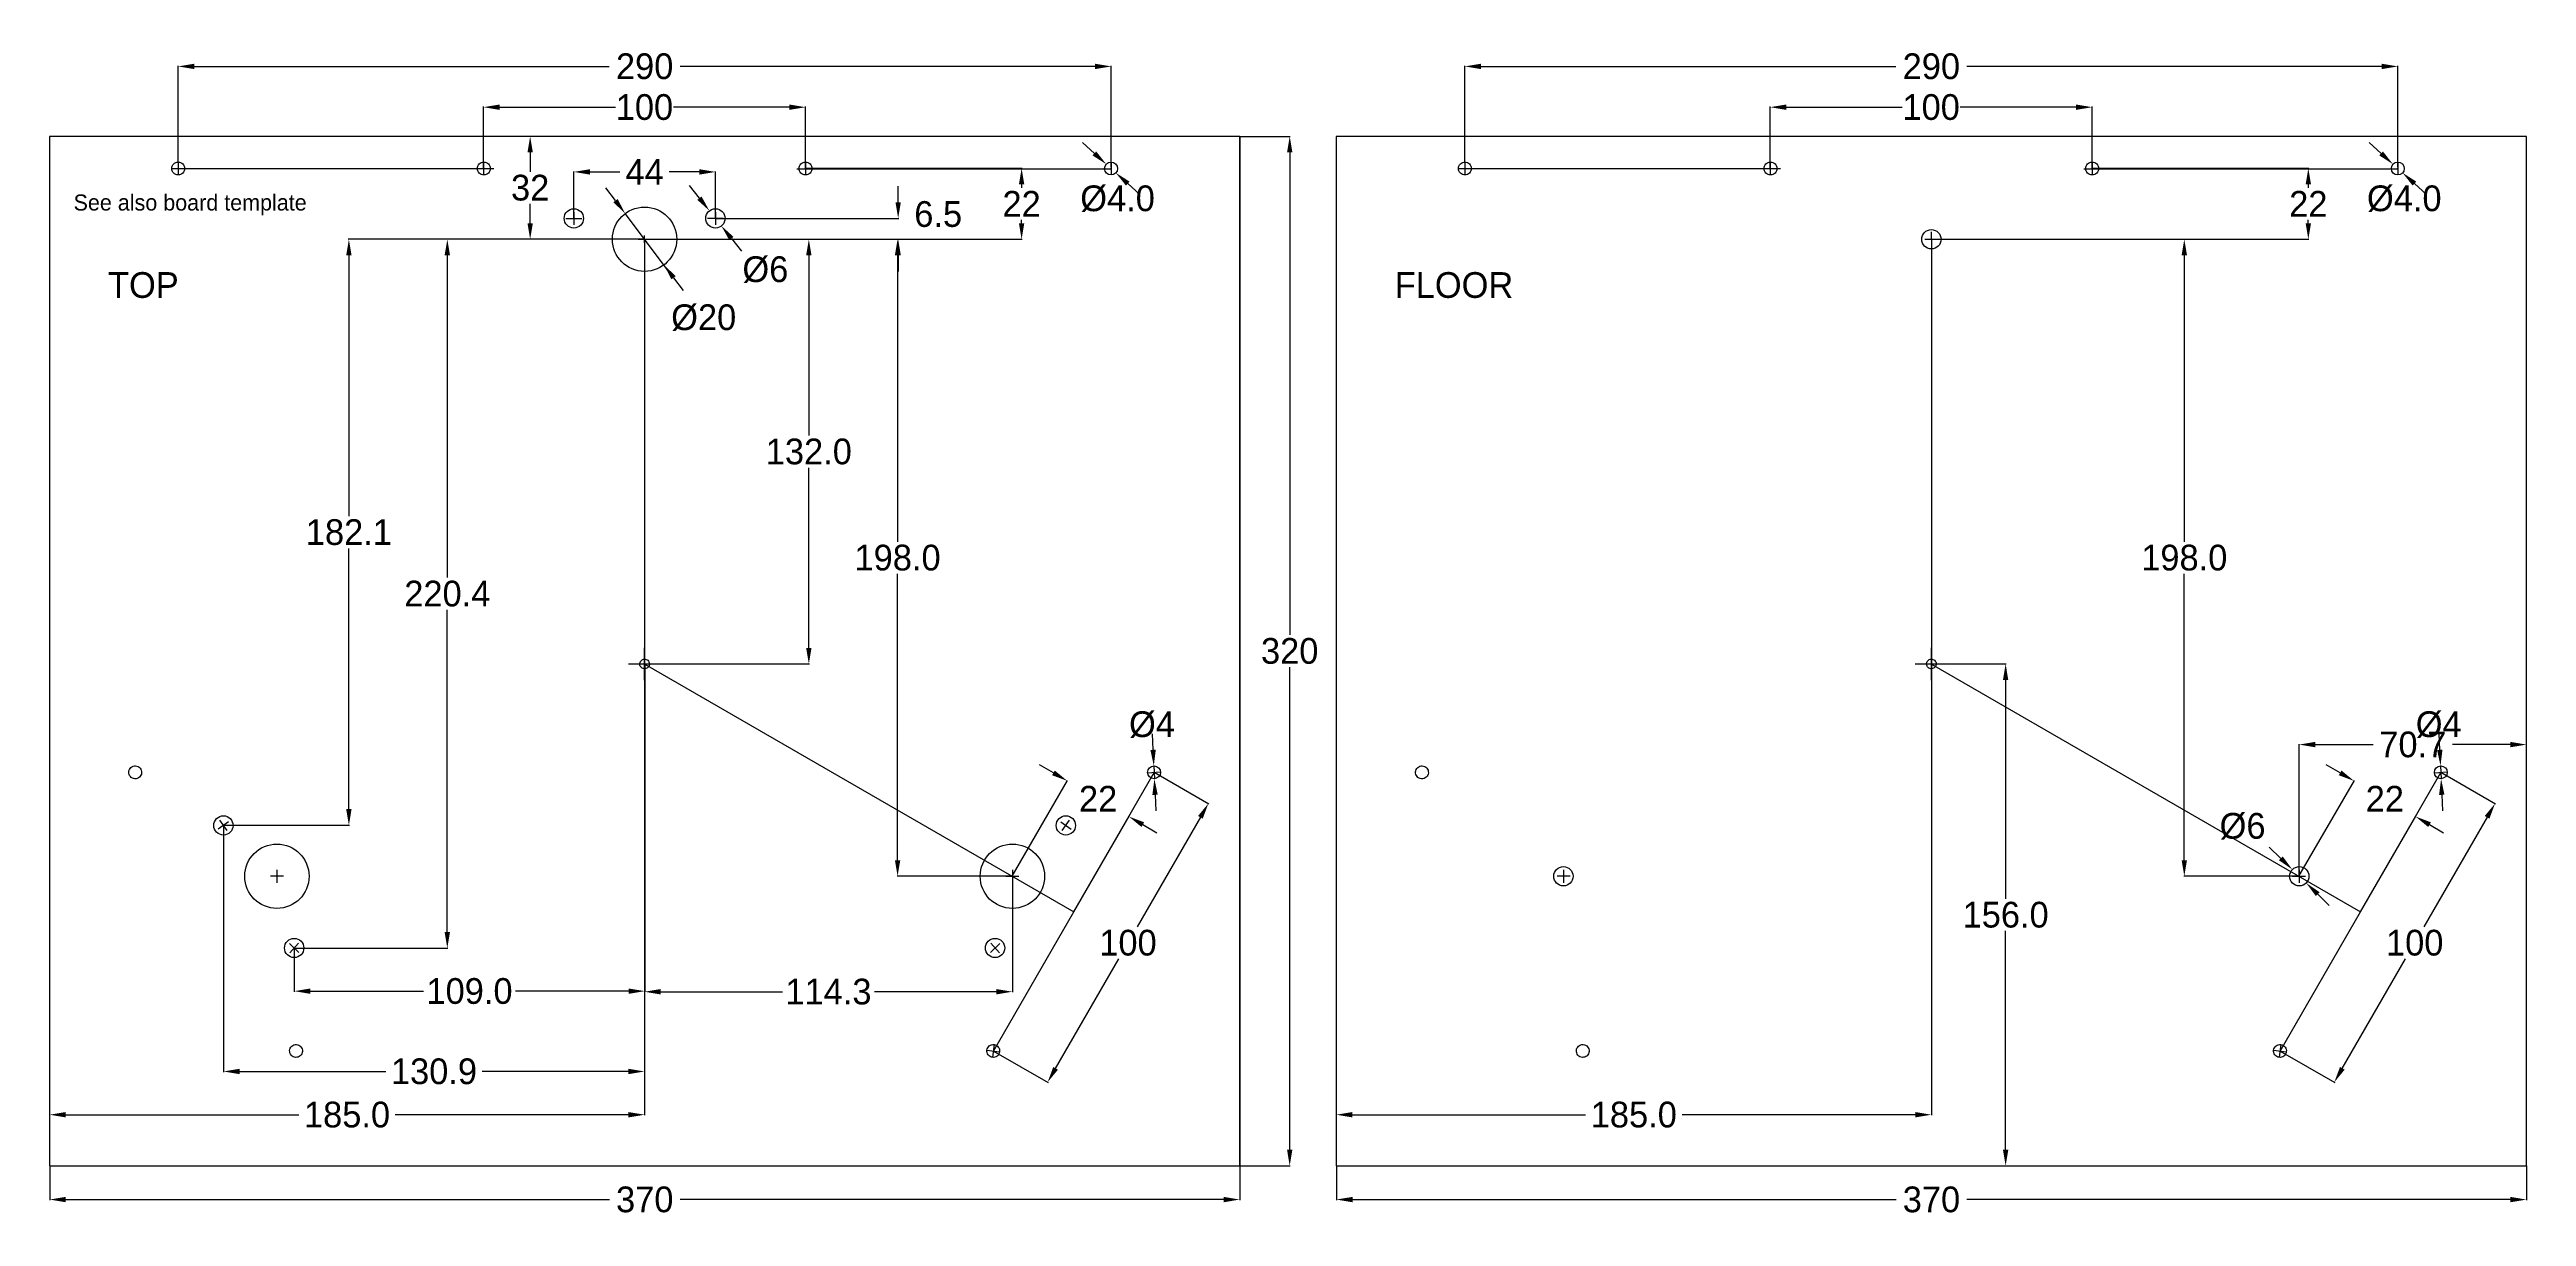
# Model space of a CAD drawing. Extents: x -185 to 585, y -172 to 191.
import ezdxf

# ---------------------------------------------------------------- set-up
doc = ezdxf.new("R2010")
doc.units = 0
doc.header["$LTSCALE"] = 0.5
doc.header["$MEASUREMENT"] = 0
doc.linetypes.add('DASHDOT', pattern=[1, 0.5, -0.25, 0, -0.25])
doc.layers.get('0').update_dxf_attribs({"linetype": 'CONTINUOUS'})
doc.layers.get('DEFPOINTS').update_dxf_attribs({"linetype": 'CONTINUOUS'})
for name, color, linetype in [('AXES', 6, 'DASHDOT'), ('COTATION', 1, 'CONTINUOUS'), ('FLOOR', 7, 'CONTINUOUS')]:
    doc.layers.add(name, color=color, linetype=linetype)
doc.styles.get("Standard").update_dxf_attribs({"font": 'txt', "height": 8})
doc.dimstyles.get("Standard").update_dxf_attribs({"dimtxt": 0.18, "dimasz": 0.18, "dimexe": 0.18, "dimexo": 0.0625, "dimgap": 0.09, "dimtad": 0, "dimtih": 1, "dimtoh": 1, "dimdec": 4, "dimzin": 0, "dimtxsty": 'STANDARD', "dimcen": 0.09, "dimazin": 3, "dimtfac": 1, "dimtdec": 4, "dimtofl": 0, "dimtmove": 0, "dimatfit": 3, "dimtolj": 1, "dimtzin": 0})

# ---------------------------------------------------------------- blocks, each defined once
blk = doc.blocks.new('*D2')
at = {"color": 0, "linetype": 'BYBLOCK'}
for p, q in [((0.06, 132), (78.81, 132)), ((78.63, 127), (78.63, 38)), ((78.63, -61), (78.63, 28)), ((114.25, -66), (78.45, -66))]:
    blk.add_line(p, q, dxfattribs=at)
at = {"color": 0}
for points in [[(79.47, 127), (77.8, 127), (78.63, 132)], [(77.8, -61), (79.47, -61), (78.63, -66)]]:
    blk.add_solid(points, dxfattribs=at)
at = {"layer": 'DEFPOINTS', "color": 0}
for p in [(0, 132), (78.63, -66), (114.32, -66)]:
    blk.add_point(p, dxfattribs=at)
at = {"color": 0, "linetype": 'BYBLOCK', "insert": (78.63, 33), "char_height": 8, "attachment_point": 5}
blk.add_mtext('\\A1;198.0', dxfattribs=at)
blk = doc.blocks.new('*D3')
at = {"color": 0, "linetype": 'BYBLOCK'}
for p, q in [((-0.03, 131.94), (-0.03, -102.08)), ((114.32, -66.06), (114.32, -102.08)), ((4.97, -101.9), (42.81, -101.9)), ((109.32, -101.9), (71.47, -101.9))]:
    blk.add_line(p, q, dxfattribs=at)
at = {"color": 0}
for points in [[(4.97, -101.07), (4.97, -102.73), (-0.03, -101.9)], [(109.32, -102.73), (109.32, -101.07), (114.32, -101.9)]]:
    blk.add_solid(points, dxfattribs=at)
at = {"layer": 'DEFPOINTS', "color": 0}
for p in [(-0.03, 132), (114.32, -66), (-0.03, -101.9)]:
    blk.add_point(p, dxfattribs=at)
at = {"color": 0, "linetype": 'BYBLOCK', "insert": (57.14, -101.9), "char_height": 8, "attachment_point": 5}
blk.add_mtext('\\A1;114.3', dxfattribs=at)
blk = doc.blocks.new('*D4')
at = {"layer": 'DEFPOINTS', "color": 0}
for p in [(-35.59, 164), (0, 164), (0, 132)]:
    blk.add_point(p, dxfattribs=at)
at = {"layer": 'FLOOR', "color": 0, "linetype": 'BYBLOCK'}
for p, q in [((-0.06, 164), (-35.77, 164)), ((-35.59, 159), (-35.59, 153)), ((-35.59, 137), (-35.59, 143)), ((-0.06, 132), (-35.77, 132))]:
    blk.add_line(p, q, dxfattribs=at)
at = {"layer": 'FLOOR', "color": 0}
for points in [[(-34.75, 159), (-36.42, 159), (-35.59, 164)], [(-36.42, 137), (-34.75, 137), (-35.59, 132)]]:
    blk.add_solid(points, dxfattribs=at)
at = {"layer": 'FLOOR', "color": 0, "linetype": 'BYBLOCK', "insert": (-35.59, 148), "char_height": 8, "attachment_point": 5}
blk.add_mtext('\\A1;32', dxfattribs=at)
blk = doc.blocks.new('*D6')
at = {"color": 0, "linetype": 'BYBLOCK'}
for p, q in [((-185, 131.88), (-185, -140.31)), ((-0.03, 131.94), (-0.03, -140.31)), ((-180, -140.13), (-107.52, -140.13)), ((-5.03, -140.13), (-77.52, -140.13))]:
    blk.add_line(p, q, dxfattribs=at)
at = {"color": 0}
for points in [[(-180, -139.3), (-180, -140.96), (-185, -140.13)], [(-5.03, -140.96), (-5.03, -139.3), (-0.03, -140.13)]]:
    blk.add_solid(points, dxfattribs=at)
at = {"layer": 'DEFPOINTS', "color": 0}
for p in [(-185, 131.94), (-0.03, 132), (-185, -140.13)]:
    blk.add_point(p, dxfattribs=at)
at = {"color": 0, "linetype": 'BYBLOCK', "insert": (-92.52, -140.13), "char_height": 8, "attachment_point": 5}
blk.add_mtext('\\A1;185.0', dxfattribs=at)
blk = doc.blocks.new('*D7')
at = {"layer": 'DEFPOINTS', "color": 0}
for p in [(0, 132), (22, 138.51), (78.81, 132)]:
    blk.add_point(p, dxfattribs=at)
at = {"layer": 'FLOOR', "color": 0, "linetype": 'BYBLOCK'}
for p, q in [((78.81, 143.51), (78.81, 148.51)), ((0.06, 132), (78.99, 132)), ((22.06, 138.51), (78.99, 138.51)), ((78.81, 127), (78.81, 122))]:
    blk.add_line(p, q, dxfattribs=at)
at = {"layer": 'FLOOR', "color": 0}
for points in [[(77.98, 143.51), (79.65, 143.51), (78.81, 138.51)], [(79.65, 127), (77.98, 127), (78.81, 132)]]:
    blk.add_solid(points, dxfattribs=at)
at = {"layer": 'FLOOR', "color": 0, "linetype": 'BYBLOCK', "insert": (91.26, 139.8), "char_height": 8, "attachment_point": 5}
blk.add_mtext('\\A1;6.5', dxfattribs=at)
blk = doc.blocks.new('*D8')
at = {"layer": 'DEFPOINTS', "color": 0}
for p in [(22, 152.94), (-22, 138.5), (22, 138.5)]:
    blk.add_point(p, dxfattribs=at)
at = {"layer": 'FLOOR', "color": 0, "linetype": 'BYBLOCK'}
for p, q in [((-22, 138.56), (-22, 153.12)), ((-17, 152.94), (-7.67, 152.94)), ((17, 152.94), (7.67, 152.94)), ((22, 138.56), (22, 153.12))]:
    blk.add_line(p, q, dxfattribs=at)
at = {"layer": 'FLOOR', "color": 0}
for points in [[(-17, 153.78), (-17, 152.11), (-22, 152.94)], [(17, 152.11), (17, 153.78), (22, 152.94)]]:
    blk.add_solid(points, dxfattribs=at)
at = {"layer": 'FLOOR', "color": 0, "linetype": 'BYBLOCK', "insert": (0, 152.94), "char_height": 8, "attachment_point": 5}
blk.add_mtext('\\A1;44', dxfattribs=at)
blk = doc.blocks.new('*D9')
at = {"layer": 'DEFPOINTS', "color": 0}
for p in [(-0.03, 132), (-130.94, -50.2), (-0.03, -126.68)]:
    blk.add_point(p, dxfattribs=at)
at = {"layer": 'FLOOR', "color": 0, "linetype": 'BYBLOCK'}
for p, q in [((-0.03, 131.94), (-0.03, -126.86)), ((-130.94, -50.26), (-130.94, -126.86)), ((-125.94, -126.68), (-80.49, -126.68)), ((-5.03, -126.68), (-50.49, -126.68))]:
    blk.add_line(p, q, dxfattribs=at)
at = {"layer": 'FLOOR', "color": 0}
for points in [[(-125.94, -125.85), (-125.94, -127.51), (-130.94, -126.68)], [(-5.03, -127.51), (-5.03, -125.85), (-0.03, -126.68)]]:
    blk.add_solid(points, dxfattribs=at)
at = {"layer": 'FLOOR', "color": 0, "linetype": 'BYBLOCK', "insert": (-65.49, -126.68), "char_height": 8, "attachment_point": 5}
blk.add_mtext('\\A1;130.9', dxfattribs=at)
blk = doc.blocks.new('*D10')
at = {"layer": 'DEFPOINTS', "color": 0}
for p in [(0.06, 0), (-108.94, -88.3), (0.06, -101.72)]:
    blk.add_point(p, dxfattribs=at)
at = {"layer": 'FLOOR', "color": 0, "linetype": 'BYBLOCK'}
for p, q in [((0.06, -0.06), (0.06, -101.9)), ((-108.94, -88.37), (-108.94, -101.9)), ((-103.94, -101.72), (-68.77, -101.72)), ((-4.94, -101.72), (-40.11, -101.72))]:
    blk.add_line(p, q, dxfattribs=at)
at = {"layer": 'FLOOR', "color": 0}
for points in [[(-103.94, -100.89), (-103.94, -102.55), (-108.94, -101.72)], [(-4.94, -102.55), (-4.94, -100.89), (0.06, -101.72)]]:
    blk.add_solid(points, dxfattribs=at)
at = {"layer": 'FLOOR', "color": 0, "linetype": 'BYBLOCK', "insert": (-54.44, -101.72), "char_height": 8, "attachment_point": 5}
blk.add_mtext('\\A1;109.0', dxfattribs=at)
blk = doc.blocks.new('*D11')
at = {"layer": 'DEFPOINTS', "color": 0}
for p in [(-61.34, 132), (-0.06, 132), (-108.94, -88.37)]:
    blk.add_point(p, dxfattribs=at)
at = {"layer": 'FLOOR', "color": 0, "linetype": 'BYBLOCK'}
for p, q in [((-0.12, 132), (-61.52, 132)), ((-61.34, 127), (-61.34, 26.82)), ((-61.34, -83.37), (-61.34, 16.82)), ((-108.88, -88.37), (-61.16, -88.37))]:
    blk.add_line(p, q, dxfattribs=at)
at = {"layer": 'FLOOR', "color": 0}
for points in [[(-60.51, 127), (-62.18, 127), (-61.34, 132)], [(-62.18, -83.37), (-60.51, -83.37), (-61.34, -88.37)]]:
    blk.add_solid(points, dxfattribs=at)
at = {"layer": 'FLOOR', "color": 0, "linetype": 'BYBLOCK', "insert": (-61.34, 21.82), "char_height": 8, "attachment_point": 5}
blk.add_mtext('\\A1;220.4', dxfattribs=at)
blk = doc.blocks.new('*D12')
at = {"layer": 'DEFPOINTS', "color": 0}
for p in [(-91.94, 132), (0.06, 132), (-130.94, -50.13)]:
    blk.add_point(p, dxfattribs=at)
at = {"layer": 'FLOOR', "color": 0, "linetype": 'BYBLOCK'}
for p, q in [((0, 132), (-92.12, 132)), ((-91.94, 127), (-91.94, 45.93)), ((-91.94, -45.13), (-91.94, 35.93)), ((-130.88, -50.13), (-91.76, -50.13))]:
    blk.add_line(p, q, dxfattribs=at)
at = {"layer": 'FLOOR', "color": 0}
for points in [[(-91.11, 127), (-92.78, 127), (-91.94, 132)], [(-92.78, -45.13), (-91.11, -45.13), (-91.94, -50.13)]]:
    blk.add_solid(points, dxfattribs=at)
at = {"layer": 'FLOOR', "color": 0, "linetype": 'BYBLOCK', "insert": (-91.94, 40.93), "char_height": 8, "attachment_point": 5}
blk.add_mtext('\\A1;182.1', dxfattribs=at)
blk = doc.blocks.new('*D15')
at = {"color": 0, "linetype": 'BYBLOCK'}
for p, q in [((-0.06, 132), (51.22, 132)), ((51.04, 127), (51.04, 71)), ((51.04, 5), (51.04, 61)), ((0.06, 0), (51.22, 0))]:
    blk.add_line(p, q, dxfattribs=at)
at = {"color": 0}
for points in [[(51.88, 127), (50.21, 127), (51.04, 132)], [(50.21, 5), (51.88, 5), (51.04, 0)]]:
    blk.add_solid(points, dxfattribs=at)
at = {"layer": 'DEFPOINTS', "color": 0}
for p in [(-0.12, 132), (51.04, 132), (0, 0)]:
    blk.add_point(p, dxfattribs=at)
at = {"color": 0, "linetype": 'BYBLOCK', "insert": (51.04, 66), "char_height": 8, "attachment_point": 5}
blk.add_mtext('\\A1;132.0', dxfattribs=at)
blk = doc.blocks.new('*D17')
at = {"layer": 'DEFPOINTS', "color": 0}
for p in [(-6.05, 140.02), (5.99, 124.04)]:
    blk.add_point(p, dxfattribs=at)
at = {"layer": 'FLOOR', "color": 0, "linetype": 'BYBLOCK'}
for p, q in [((-9.06, 144.01), (-12.07, 148)), ((8.99, 120.05), (-6.05, 140.02)), ((8.99, 120.05), (12, 116.06))]:
    blk.add_line(p, q, dxfattribs=at)
at = {"layer": 'FLOOR', "color": 0}
for points in [[(-9.73, 143.51), (-8.39, 144.51), (-6.05, 140.02)], [(9.66, 120.55), (8.33, 119.55), (5.99, 124.04)]]:
    blk.add_solid(points, dxfattribs=at)
at = {"layer": 'FLOOR', "color": 0, "linetype": 'BYBLOCK', "insert": (18.36, 107.62), "char_height": 8, "attachment_point": 5}
blk.add_mtext('\\A1;%%c20', dxfattribs=at)
blk = doc.blocks.new('*D18')
at = {"layer": 'DEFPOINTS', "color": 0}
for p in [(20.14, 140.86), (23.86, 136.16)]:
    blk.add_point(p, dxfattribs=at)
at = {"layer": 'FLOOR', "color": 0, "linetype": 'BYBLOCK'}
for p, q in [((17.03, 144.78), (13.92, 148.7)), ((22, 138.42), (22, 138.6)), ((21.91, 138.51), (22.09, 138.51)), ((26.97, 132.25), (30.08, 128.33))]:
    blk.add_line(p, q, dxfattribs=at)
at = {"layer": 'FLOOR', "color": 0}
for points in [[(16.38, 144.26), (17.68, 145.3), (20.14, 140.86)], [(27.62, 132.76), (26.32, 131.73), (23.86, 136.16)]]:
    blk.add_solid(points, dxfattribs=at)
at = {"layer": 'FLOOR', "color": 0, "linetype": 'BYBLOCK', "insert": (37.53, 122.56), "char_height": 8, "attachment_point": 5}
blk.add_mtext('\\A1;%%c6', dxfattribs=at)
blk = doc.blocks.new('*D20')
at = {"color": 0, "linetype": 'BYBLOCK'}
for p, q in [((400.06, 132), (478.81, 132)), ((478.63, 127), (478.63, 38)), ((478.63, -61), (478.63, 28)), ((514.25, -66), (478.45, -66))]:
    blk.add_line(p, q, dxfattribs=at)
at = {"color": 0}
for points in [[(479.47, 127), (477.8, 127), (478.63, 132)], [(477.8, -61), (479.47, -61), (478.63, -66)]]:
    blk.add_solid(points, dxfattribs=at)
at = {"layer": 'DEFPOINTS', "color": 0}
for p in [(400, 132), (478.63, -66), (514.32, -66)]:
    blk.add_point(p, dxfattribs=at)
at = {"color": 0, "linetype": 'BYBLOCK', "insert": (478.63, 33), "char_height": 8, "attachment_point": 5}
blk.add_mtext('\\A1;198.0', dxfattribs=at)
blk = doc.blocks.new('*D21')
at = {"color": 0, "linetype": 'BYBLOCK'}
for p, q in [((514.32, -65.94), (514.32, -24.89)), ((519.32, -25.07), (537.32, -25.07)), ((580, -25.07), (561.99, -25.07)), ((585, -65.94), (585, -24.89))]:
    blk.add_line(p, q, dxfattribs=at)
at = {"color": 0}
for points in [[(519.32, -24.24), (519.32, -25.9), (514.32, -25.07)], [(580, -25.9), (580, -24.24), (585, -25.07)]]:
    blk.add_solid(points, dxfattribs=at)
at = {"layer": 'DEFPOINTS', "color": 0}
for p in [(585, -25.07), (514.32, -66), (585, -66)]:
    blk.add_point(p, dxfattribs=at)
at = {"color": 0, "linetype": 'BYBLOCK', "insert": (549.66, -25.07), "char_height": 8, "attachment_point": 5}
blk.add_mtext('\\A1;70.7', dxfattribs=at)
blk = doc.blocks.new('*D23')
at = {"color": 0, "linetype": 'BYBLOCK'}
for p, q in [((215, 131.88), (215, -140.31)), ((400, 131.94), (400, -140.31)), ((220, -140.13), (292.5, -140.13)), ((395, -140.13), (322.5, -140.13))]:
    blk.add_line(p, q, dxfattribs=at)
at = {"color": 0}
for points in [[(220, -139.3), (220, -140.96), (215, -140.13)], [(395, -140.96), (395, -139.3), (400, -140.13)]]:
    blk.add_solid(points, dxfattribs=at)
at = {"layer": 'DEFPOINTS', "color": 0}
for p in [(215, 131.94), (400, 132), (215, -140.13)]:
    blk.add_point(p, dxfattribs=at)
at = {"color": 0, "linetype": 'BYBLOCK', "insert": (307.5, -140.13), "char_height": 8, "attachment_point": 5}
blk.add_mtext('\\A1;185.0', dxfattribs=at)
blk = doc.blocks.new('*D30')
at = {"color": 0, "linetype": 'BYBLOCK'}
for p, q in [((185, 164), (200.71, 164)), ((200.53, 159), (200.53, 9)), ((200.53, -151), (200.53, -1)), ((185, -156), (200.71, -156))]:
    blk.add_line(p, q, dxfattribs=at)
at = {"color": 0}
for points in [[(201.37, 159), (199.7, 159), (200.53, 164)], [(199.7, -151), (201.37, -151), (200.53, -156)]]:
    blk.add_solid(points, dxfattribs=at)
at = {"layer": 'DEFPOINTS', "color": 0}
for p in [(184.94, 164), (200.53, 164), (184.94, -156)]:
    blk.add_point(p, dxfattribs=at)
at = {"color": 0, "linetype": 'BYBLOCK', "insert": (200.53, 4), "char_height": 8, "attachment_point": 5}
blk.add_mtext('\\A1;320', dxfattribs=at)
blk = doc.blocks.new('*D32')
at = {"color": 0, "linetype": 'BYBLOCK'}
for p, q in [((400.06, 0), (423.27, 0)), ((423.09, -5), (423.09, -73)), ((423.09, -151), (423.09, -83)), ((400.06, -156), (423.27, -156))]:
    blk.add_line(p, q, dxfattribs=at)
at = {"color": 0}
for points in [[(423.92, -5), (422.25, -5), (423.09, 0)], [(422.25, -151), (423.92, -151), (423.09, -156)]]:
    blk.add_solid(points, dxfattribs=at)
at = {"layer": 'DEFPOINTS', "color": 0}
for p in [(400, 0), (400, -156), (423.09, -156)]:
    blk.add_point(p, dxfattribs=at)
at = {"color": 0, "linetype": 'BYBLOCK', "insert": (423.09, -78), "char_height": 8, "attachment_point": 5}
blk.add_mtext('\\A1;156.0', dxfattribs=at)
blk = doc.blocks.new('*D35')
at = {"color": 0, "linetype": 'BYBLOCK'}
for p, q in [((508.63, -60.43), (505.04, -56.95)), ((514.29, -66), (514.47, -66)), ((514.38, -66.09), (514.38, -65.91)), ((520.12, -71.57), (523.71, -75.05))]:
    blk.add_line(p, q, dxfattribs=at)
at = {"color": 0}
for points in [[(508.05, -61.03), (509.21, -59.83), (512.22, -63.91)], [(520.7, -70.97), (519.54, -72.17), (516.53, -68.09)]]:
    blk.add_solid(points, dxfattribs=at)
at = {"layer": 'DEFPOINTS', "color": 0}
for p in [(512.22, -63.91), (516.53, -68.09)]:
    blk.add_point(p, dxfattribs=at)
at = {"color": 0, "linetype": 'BYBLOCK', "insert": (496.75, -50.48), "char_height": 8, "attachment_point": 5}
blk.add_mtext('\\A1;%%c6', dxfattribs=at)
blk = doc.blocks.new('*D45')
at = {"layer": 'COTATION', "color": 0, "linetype": 'BYBLOCK'}
for p, q in [((139.81, 158.69), (136.1, 162.05)), ((144.91, 154), (145.09, 154)), ((145, 153.91), (145, 154.09)), ((150.19, 149.31), (153.9, 145.95))]:
    blk.add_line(p, q, dxfattribs=at)
at = {"layer": 'COTATION', "color": 0}
for points in [[(139.25, 158.07), (140.37, 159.31), (143.52, 155.34)], [(150.75, 149.93), (149.63, 148.69), (146.48, 152.66)]]:
    blk.add_solid(points, dxfattribs=at)
at = {"layer": 'DEFPOINTS', "color": 0}
for p in [(143.52, 155.34), (146.48, 152.66)]:
    blk.add_point(p, dxfattribs=at)
at = {"layer": 'COTATION', "color": 0, "linetype": 'BYBLOCK', "insert": (147.02, 144.59), "char_height": 8, "attachment_point": 5}
blk.add_mtext('\\A1;%%c4.0', dxfattribs=at)
blk = doc.blocks.new('*D70')
at = {"color": 0, "linetype": 'BYBLOCK'}
for p, q in [((-50.12, 154.06), (-50.12, 173.24)), ((-45.12, 173.06), (-9.06, 173.06)), ((45, 173.06), (8.94, 173.06)), ((50, 154.06), (50, 173.24))]:
    blk.add_line(p, q, dxfattribs=at)
at = {"color": 0}
for points in [[(-45.12, 173.9), (-45.12, 172.23), (-50.12, 173.06)], [(45, 172.23), (45, 173.9), (50, 173.06)]]:
    blk.add_solid(points, dxfattribs=at)
at = {"layer": 'DEFPOINTS', "color": 0}
for p in [(50, 173.06), (-50.12, 154), (50, 154)]:
    blk.add_point(p, dxfattribs=at)
at = {"color": 0, "linetype": 'BYBLOCK', "insert": (-0.06, 173.06), "char_height": 8, "attachment_point": 5}
blk.add_mtext('\\A1;100', dxfattribs=at)
blk = doc.blocks.new('*D79')
at = {"color": 0, "linetype": 'BYBLOCK'}
for p, q in [((50.06, 154.06), (117.37, 154.06)), ((117.19, 149.06), (117.19, 148.03)), ((0.13, 132), (117.37, 132)), ((117.19, 137), (117.19, 138.03))]:
    blk.add_line(p, q, dxfattribs=at)
at = {"color": 0}
for points in [[(118.02, 149.06), (116.35, 149.06), (117.19, 154.06)], [(116.35, 137), (118.02, 137), (117.19, 132)]]:
    blk.add_solid(points, dxfattribs=at)
at = {"layer": 'DEFPOINTS', "color": 0}
for p in [(50, 154.06), (117.19, 154.06), (0.06, 132)]:
    blk.add_point(p, dxfattribs=at)
at = {"color": 0, "linetype": 'BYBLOCK', "insert": (117.19, 143.03), "char_height": 8, "attachment_point": 5}
blk.add_mtext('\\A1;22', dxfattribs=at)
blk = doc.blocks.new('*D48')
at = {"layer": 'COTATION', "color": 0, "linetype": 'BYBLOCK'}
for p, q in [((158.42, -33.64), (175.41, -43.44)), ((172.76, -47.68), (153.14, -81.7)), ((127.76, -125.71), (147.37, -91.7)), ((108.42, -120.33), (125.41, -130.13))]:
    blk.add_line(p, q, dxfattribs=at)
at = {"layer": 'COTATION', "color": 0}
for points in [[(173.48, -48.1), (172.04, -47.26), (175.26, -43.35)], [(127.03, -125.29), (128.48, -126.13), (125.26, -130.04)]]:
    blk.add_solid(points, dxfattribs=at)
at = {"layer": 'DEFPOINTS', "color": 0}
for p in [(158.37, -33.61), (175.26, -43.35), (108.37, -120.3)]:
    blk.add_point(p, dxfattribs=at)
at = {"layer": 'COTATION', "color": 0, "linetype": 'BYBLOCK', "insert": (150.26, -86.7), "char_height": 8, "attachment_point": 5}
blk.add_mtext('\\A1;100', dxfattribs=at)
blk = doc.blocks.new('*D71')
at = {"color": 0, "linetype": 'BYBLOCK'}
for p, q in [((-145, 156.06), (-145, 185.92)), ((-140, 185.74), (-11, 185.74)), ((140, 185.74), (11, 185.74)), ((145, 154.4), (145, 185.92))]:
    blk.add_line(p, q, dxfattribs=at)
at = {"color": 0}
for points in [[(-140, 186.57), (-140, 184.9), (-145, 185.74)], [(140, 184.9), (140, 186.57), (145, 185.74)]]:
    blk.add_solid(points, dxfattribs=at)
at = {"layer": 'DEFPOINTS', "color": 0}
for p in [(145, 185.74), (-145, 156), (145, 154.34)]:
    blk.add_point(p, dxfattribs=at)
at = {"color": 0, "linetype": 'BYBLOCK', "insert": (0, 185.74), "char_height": 8, "attachment_point": 5}
blk.add_mtext('\\A1;290', dxfattribs=at)
blk = doc.blocks.new('*D50')
at = {"layer": 'COTATION', "color": 0, "linetype": 'BYBLOCK'}
for p, q in [((114.28, -65.95), (131.5, -36.22)), ((127.08, -33.87), (122.76, -31.36)), ((133.42, -77.02), (150.63, -47.29)), ((154.87, -49.96), (159.19, -52.46))]:
    blk.add_line(p, q, dxfattribs=at)
at = {"layer": 'COTATION', "color": 0}
for points in [[(126.66, -34.59), (127.5, -33.14), (131.41, -36.37)], [(155.29, -49.23), (154.45, -50.68), (150.54, -47.45)]]:
    blk.add_solid(points, dxfattribs=at)
at = {"layer": 'DEFPOINTS', "color": 0}
for p in [(150.54, -47.45), (114.25, -66), (133.38, -77.08)]:
    blk.add_point(p, dxfattribs=at)
at = {"layer": 'COTATION', "color": 0, "linetype": 'BYBLOCK', "insert": (140.97, -41.91), "char_height": 8, "attachment_point": 5}
blk.add_mtext('\\A1;22', dxfattribs=at)
blk = doc.blocks.new('*D51')
at = {"layer": 'COTATION', "color": 0, "linetype": 'BYBLOCK'}
for p, q in [((158.06, -26.71), (157.84, -21.71)), ((158.28, -33.7), (158.46, -33.7)), ((158.37, -33.79), (158.37, -33.61)), ((158.67, -40.69), (158.89, -45.69))]:
    blk.add_line(p, q, dxfattribs=at)
at = {"layer": 'COTATION', "color": 0}
for points in [[(157.23, -26.74), (158.89, -26.67), (158.28, -31.7)], [(159.51, -40.66), (157.84, -40.73), (158.46, -35.7)]]:
    blk.add_solid(points, dxfattribs=at)
at = {"layer": 'DEFPOINTS', "color": 0}
for p in [(158.28, -31.7), (158.46, -35.7)]:
    blk.add_point(p, dxfattribs=at)
at = {"layer": 'COTATION', "color": 0, "linetype": 'BYBLOCK', "insert": (157.72, -18.88), "char_height": 8, "attachment_point": 5}
blk.add_mtext('\\A1;%%c4', dxfattribs=at)
blk = doc.blocks.new('*D61')
at = {"color": 0, "linetype": 'BYBLOCK'}
for p, q in [((215.06, -156.06), (215.06, -166.68)), ((585, -156.06), (585, -166.68)), ((220.06, -166.5), (389.03, -166.5)), ((580, -166.5), (411.03, -166.5))]:
    blk.add_line(p, q, dxfattribs=at)
at = {"color": 0}
for points in [[(220.06, -165.67), (220.06, -167.34), (215.06, -166.5)], [(580, -167.34), (580, -165.67), (585, -166.5)]]:
    blk.add_solid(points, dxfattribs=at)
at = {"layer": 'DEFPOINTS', "color": 0}
for p in [(215.06, -156), (585, -156), (585, -166.5)]:
    blk.add_point(p, dxfattribs=at)
at = {"color": 0, "linetype": 'BYBLOCK', "insert": (400.03, -166.5), "char_height": 8, "attachment_point": 5}
blk.add_mtext('\\A1;370', dxfattribs=at)
blk = doc.blocks.new('*D62')
at = {"color": 0, "linetype": 'BYBLOCK'}
for p, q in [((-184.94, -156.06), (-184.94, -166.68)), ((185, -156.06), (185, -166.68)), ((-179.94, -166.5), (-10.97, -166.5)), ((180, -166.5), (11.03, -166.5))]:
    blk.add_line(p, q, dxfattribs=at)
at = {"color": 0}
for points in [[(-179.94, -165.67), (-179.94, -167.34), (-184.94, -166.5)], [(180, -167.34), (180, -165.67), (185, -166.5)]]:
    blk.add_solid(points, dxfattribs=at)
at = {"layer": 'DEFPOINTS', "color": 0}
for p in [(-184.94, -156), (185, -156), (185, -166.5)]:
    blk.add_point(p, dxfattribs=at)
at = {"color": 0, "linetype": 'BYBLOCK', "insert": (0.03, -166.5), "char_height": 8, "attachment_point": 5}
blk.add_mtext('\\A1;370', dxfattribs=at)
blk = doc.blocks.new('HXM_TMP2')
for p, q in [((185, 164), (-185, 164)), ((-185, 164), (-185, -156)), ((185, -156), (185, 164)), ((-147, 154), (-146.96, 154.39)), ((-146.96, 153.61), (-147, 154)), ((-146.96, 154.39), (-146.85, 154.76)), ((-146.85, 154.76), (-146.66, 155.11)), ((-146.66, 155.11), (-146.41, 155.41)), ((-146.41, 155.41), (-146.11, 155.66)), ((-146.11, 155.66), (-145.76, 155.85)), ((-145.76, 155.85), (-145.39, 155.96)), ((-145.39, 155.96), (-145, 156)), ((-145, 156), (-144.61, 155.96)), ((-144.61, 155.96), (-144.24, 155.85)), ((-144.24, 155.85), (-143.89, 155.66)), ((-143.89, 155.66), (-143.59, 155.41)), ((-143.59, 155.41), (-143.34, 155.11)), ((-143.34, 155.11), (-143.15, 154.76)), ((-143.15, 154.76), (-143.04, 154.39)), ((-143.04, 154.39), (-143, 154)), ((-143, 154), (-143.04, 153.61)), ((-52, 154), (-51.96, 154.39)), ((-51.96, 153.61), (-52, 154)), ((-51.96, 154.39), (-51.85, 154.76)), ((-51.85, 154.76), (-51.66, 155.11)), ((-51.66, 155.11), (-51.41, 155.41)), ((-51.41, 155.41), (-51.11, 155.66)), ((-51.11, 155.66), (-50.77, 155.85)), ((-50.77, 155.85), (-50.39, 155.96)), ((-50.39, 155.96), (-50, 156)), ((-50, 156), (-49.61, 155.96)), ((-49.61, 155.96), (-49.23, 155.85)), ((-49.23, 155.85), (-48.89, 155.66)), ((-48.89, 155.66), (-48.59, 155.41)), ((-48.59, 155.41), (-48.34, 155.11)), ((-48.34, 155.11), (-48.15, 154.76)), ((-48.15, 154.76), (-48.04, 154.39)), ((-48.04, 154.39), (-48, 154)), ((-48, 154), (-48.04, 153.61)), ((48, 154), (48.04, 154.39)), ((48.04, 153.61), (48, 154)), ((48.04, 154.39), (48.15, 154.76)), ((48.15, 154.76), (48.34, 155.11)), ((48.34, 155.11), (48.59, 155.41)), ((48.59, 155.41), (48.89, 155.66)), ((48.89, 155.66), (49.23, 155.85)), ((49.23, 155.85), (49.61, 155.96)), ((49.61, 155.96), (50, 156)), ((50, 156), (50.39, 155.96)), ((50.39, 155.96), (50.77, 155.85)), ((50.77, 155.85), (51.11, 155.66)), ((51.11, 155.66), (51.41, 155.41)), ((51.41, 155.41), (51.66, 155.11)), ((51.66, 155.11), (51.85, 154.76)), ((51.85, 154.76), (51.96, 154.39)), ((51.96, 154.39), (52, 154)), ((52, 154), (51.96, 153.61)), ((-146.85, 153.24), (-146.96, 153.61)), ((-146.66, 152.89), (-146.85, 153.24)), ((-146.41, 152.59), (-146.66, 152.89)), ((-146.11, 152.34), (-146.41, 152.59)), ((-145.76, 152.15), (-146.11, 152.34)), ((-145.39, 152.04), (-145.76, 152.15)), ((-145, 152), (-145.39, 152.04)), ((-144.61, 152.04), (-145, 152)), ((-144.24, 152.15), (-144.61, 152.04)), ((-143.89, 152.34), (-144.24, 152.15)), ((-143.59, 152.59), (-143.89, 152.34)), ((-143.34, 152.89), (-143.59, 152.59)), ((-143.15, 153.24), (-143.34, 152.89)), ((-143.04, 153.61), (-143.15, 153.24)), ((-51.85, 153.24), (-51.96, 153.61)), ((-51.66, 152.89), (-51.85, 153.24)), ((-51.41, 152.59), (-51.66, 152.89)), ((-51.11, 152.34), (-51.41, 152.59)), ((-50.77, 152.15), (-51.11, 152.34)), ((-50.39, 152.04), (-50.77, 152.15)), ((-50, 152), (-50.39, 152.04)), ((-49.61, 152.04), (-50, 152)), ((-49.23, 152.15), (-49.61, 152.04)), ((-48.89, 152.34), (-49.23, 152.15)), ((-48.59, 152.59), (-48.89, 152.34)), ((-48.34, 152.89), (-48.59, 152.59)), ((-48.15, 153.24), (-48.34, 152.89)), ((-48.04, 153.61), (-48.15, 153.24)), ((48.15, 153.24), (48.04, 153.61)), ((48.34, 152.89), (48.15, 153.24)), ((48.59, 152.59), (48.34, 152.89)), ((48.89, 152.34), (48.59, 152.59)), ((49.23, 152.15), (48.89, 152.34)), ((49.61, 152.04), (49.23, 152.15)), ((50, 152), (49.61, 152.04)), ((50.39, 152.04), (50, 152)), ((50.77, 152.15), (50.39, 152.04)), ((51.11, 152.34), (50.77, 152.15)), ((51.41, 152.59), (51.11, 152.34)), ((51.66, 152.89), (51.41, 152.59)), ((51.85, 153.24), (51.66, 152.89)), ((51.96, 153.61), (51.85, 153.24)), ((-1.5, -0.1), (-1.49, 0.2)), ((-1.49, 0.2), (-1.42, 0.48)), ((-1.42, 0.48), (-1.3, 0.75)), ((-1.3, 0.75), (-1.13, 0.99)), ((-1.13, 0.99), (-0.91, 1.19)), ((-0.91, 1.19), (-0.66, 1.35)), ((-0.66, 1.35), (-0.39, 1.45)), ((-0.39, 1.45), (-0.1, 1.5)), ((-0.1, 1.5), (0.2, 1.49)), ((0.2, 1.49), (0.48, 1.42)), ((0.48, 1.42), (0.75, 1.3)), ((0.75, 1.3), (0.99, 1.13)), ((0.99, 1.13), (1.19, 0.91)), ((1.19, 0.91), (1.35, 0.66)), ((1.35, 0.66), (1.45, 0.39)), ((1.45, 0.39), (1.5, 0.1)), ((1.5, 0.1), (1.49, -0.2)), ((-1.45, -0.39), (-1.5, -0.1)), ((-1.35, -0.66), (-1.45, -0.39)), ((-1.19, -0.91), (-1.35, -0.66)), ((-0.99, -1.13), (-1.19, -0.91)), ((-0.75, -1.3), (-0.99, -1.13)), ((-0.48, -1.42), (-0.75, -1.3)), ((-0.2, -1.49), (-0.48, -1.42)), ((0.1, -1.5), (-0.2, -1.49)), ((0.39, -1.45), (0.1, -1.5)), ((0.66, -1.35), (0.39, -1.45)), ((0.91, -1.19), (0.66, -1.35)), ((1.13, -0.99), (0.91, -1.19)), ((1.3, -0.75), (1.13, -0.99)), ((1.42, -0.48), (1.3, -0.75)), ((1.49, -0.2), (1.42, -0.48)), ((-160.36, -33.57), (-160.3, -33.18)), ((-160.35, -33.96), (-160.36, -33.57)), ((-160.26, -34.34), (-160.35, -33.96)), ((-160.3, -33.18), (-160.16, -32.81)), ((-160.1, -34.7), (-160.26, -34.34)), ((-160.16, -32.81), (-159.96, -32.48)), ((-159.87, -35.02), (-160.1, -34.7)), ((-159.96, -32.48), (-159.69, -32.2)), ((-159.59, -35.29), (-159.87, -35.02)), ((-159.69, -32.2), (-159.37, -31.97)), ((-159.25, -35.49), (-159.59, -35.29)), ((-159.37, -31.97), (-159.01, -31.8)), ((-158.89, -35.63), (-159.25, -35.49)), ((-159.01, -31.8), (-158.63, -31.72)), ((-158.5, -35.69), (-158.89, -35.63)), ((-158.63, -31.72), (-158.24, -31.7)), ((-158.11, -35.68), (-158.5, -35.69)), ((-158.24, -31.7), (-157.85, -31.77)), ((-157.72, -35.59), (-158.11, -35.68)), ((-157.85, -31.77), (-157.48, -31.91)), ((-157.37, -35.43), (-157.72, -35.59)), ((-157.48, -31.91), (-157.15, -32.11)), ((-157.05, -35.2), (-157.37, -35.43)), ((-157.15, -32.11), (-156.86, -32.38)), ((-156.78, -34.92), (-157.05, -35.2)), ((-156.86, -32.38), (-156.64, -32.7)), ((-156.57, -34.58), (-156.78, -34.92)), ((-156.64, -32.7), (-156.47, -33.06)), ((-156.44, -34.22), (-156.57, -34.58)), ((-156.47, -33.06), (-156.38, -33.44)), ((-156.37, -33.83), (-156.44, -34.22)), ((-156.38, -33.44), (-156.37, -33.83)), ((-110.36, -120.17), (-110.3, -119.78)), ((-110.35, -120.56), (-110.36, -120.17)), ((-110.26, -120.94), (-110.35, -120.56)), ((-110.3, -119.78), (-110.16, -119.42)), ((-110.1, -121.3), (-110.26, -120.94)), ((-110.16, -119.42), (-109.95, -119.08)), ((-109.87, -121.62), (-110.1, -121.3)), ((-109.95, -119.08), (-109.69, -118.8)), ((-109.58, -121.89), (-109.87, -121.62)), ((-109.69, -118.8), (-109.37, -118.57)), ((-109.25, -122.09), (-109.58, -121.89)), ((-109.37, -118.57), (-109.01, -118.41)), ((-108.89, -122.23), (-109.25, -122.09)), ((-109.01, -118.41), (-108.63, -118.32)), ((-108.5, -122.3), (-108.89, -122.23)), ((-108.63, -118.32), (-108.24, -118.31)), ((-108.11, -122.28), (-108.5, -122.3)), ((-108.24, -118.31), (-107.85, -118.37)), ((-107.72, -122.19), (-108.11, -122.28)), ((-107.85, -118.37), (-107.48, -118.51)), ((-107.37, -122.03), (-107.72, -122.19)), ((-107.48, -118.51), (-107.15, -118.72)), ((-107.05, -121.81), (-107.37, -122.03)), ((-107.15, -118.72), (-106.86, -118.98)), ((-106.78, -121.52), (-107.05, -121.81)), ((-106.86, -118.98), (-106.64, -119.3)), ((-106.57, -121.19), (-106.78, -121.52)), ((-106.64, -119.3), (-106.47, -119.66)), ((-106.44, -120.82), (-106.57, -121.19)), ((-106.47, -119.66), (-106.39, -120.04)), ((-106.37, -120.43), (-106.44, -120.82)), ((-106.39, -120.04), (-106.37, -120.43)), ((106.37, -120.43), (106.39, -120.04)), ((106.44, -120.82), (106.37, -120.43)), ((106.39, -120.04), (106.47, -119.66)), ((106.57, -121.19), (106.44, -120.82)), ((106.47, -119.66), (106.64, -119.3)), ((106.78, -121.52), (106.57, -121.19)), ((106.64, -119.3), (106.86, -118.98)), ((107.05, -121.81), (106.78, -121.52)), ((106.86, -118.98), (107.15, -118.72)), ((107.37, -122.03), (107.05, -121.81)), ((107.15, -118.72), (107.48, -118.51)), ((107.72, -122.19), (107.37, -122.03)), ((107.48, -118.51), (107.85, -118.37)), ((108.11, -122.28), (107.72, -122.19)), ((107.85, -118.37), (108.24, -118.31)), ((108.5, -122.3), (108.11, -122.28)), ((108.24, -118.31), (108.63, -118.32)), ((108.89, -122.23), (108.5, -122.3)), ((108.63, -118.32), (109.01, -118.41)), ((109.25, -122.09), (108.89, -122.23)), ((109.01, -118.41), (109.37, -118.57)), ((109.58, -121.89), (109.25, -122.09)), ((109.37, -118.57), (109.69, -118.8)), ((109.87, -121.62), (109.58, -121.89)), ((109.69, -118.8), (109.95, -119.08)), ((110.1, -121.3), (109.87, -121.62)), ((109.95, -119.08), (110.16, -119.42)), ((110.26, -120.94), (110.1, -121.3)), ((110.16, -119.42), (110.3, -119.78)), ((110.35, -120.56), (110.26, -120.94)), ((110.3, -119.78), (110.36, -120.17)), ((110.36, -120.17), (110.35, -120.56)), ((-185, -156), (185, -156))]:
    blk.add_line(p, q)
at = {"color": 6, "linetype": 'BYBLOCK'}
for p, q in [((-50.12, 156), (-50.12, 152)), ((50, 156), (50, 152)), ((145, 156), (145, 152))]:
    blk.add_line(p, q, dxfattribs=at)
at = {"linetype": 'BYBLOCK'}
for centre in [(145, 154), (158.37, -33.7)]:
    blk.add_circle(centre, 2, dxfattribs=at)
at = {"layer": 'AXES', "linetype": 'BYBLOCK'}
for p, q in [((-147, 154), (-143, 154)), ((-145, 156), (-145, 152)), ((-145, 154), (-46.88, 153.97)), ((47.35, 153.94), (145, 153.91)), ((0.06, -0.06), (133.38, -77.08)), ((156.37, -33.83), (160.36, -33.57)), ((158.24, -31.7), (158.5, -35.69)), ((106.39, -120.04), (110.35, -120.56)), ((108.63, -118.32), (108.11, -122.28))]:
    blk.add_line(p, q, dxfattribs=at)
at = {"layer": 'COTATION', "linetype": 'BYBLOCK'}
blk.add_line((108.42, -120.33), (158.37, -33.79), dxfattribs=at)
at = {"color": 1, "linetype": 'BYBLOCK'}
for base, p1, p2, picture, middle in [((145, 185.74), (-145, 156), (145, 154.34), '*D71', (0, 185.74)), ((50, 173.06), (-50.12, 154), (50, 154), '*D70', (-0.06, 173.06))]:
    dim = blk.add_linear_dim(base=base, p1=p1, p2=p2, dimstyle='STANDARD', override={"dimasz": 5, "dimgap": 1, "dimdec": 0, "dimtmove": 2}, dxfattribs=at)
    dim.commit()
    dim.dimension.update_dxf_attribs({"geometry": picture, "text_midpoint": middle})
dim = blk.add_linear_dim(base=(117.19, 154.06), p1=(0.06, 132), p2=(50, 154.06), angle=90, dimstyle='STANDARD', override={"dimasz": 5, "dimgap": 1, "dimdec": 0, "dimtmove": 2}, dxfattribs=at)
dim.commit()
dim.dimension.update_dxf_attribs({"geometry": '*D79', "text_midpoint": (117.19, 143.03)})
at = {"layer": 'COTATION', "linetype": 'BYBLOCK'}
for p1, p2, override, picture, middle in [((146.48, 152.66), (143.52, 155.34), {"dimasz": 5, "dimgap": 1, "dimdec": 1, "dimtmove": 2}, '*D45', (147.02, 144.59)), ((158.46, -35.7), (158.28, -31.7), {"dimasz": 5, "dimgap": 1, "dimdec": 0, "dimtmove": 2}, '*D51', (157.72, -18.88))]:
    dim = blk.add_diameter_dim_2p(p1=p1, p2=p2, dimstyle='STANDARD', override=override, dxfattribs=at)
    dim.commit()
    dim.dimension.update_dxf_attribs({"geometry": picture, "text_midpoint": middle, "dimtype": 163})
for p1, p2, distance, picture, middle in [((108.37, -120.3), (158.37, -33.61), -19.5, '*D48', (150.26, -86.7)), ((114.25, -66), (133.38, -77.08), 34.24, '*D50', (140.97, -41.91))]:
    dim = blk.add_aligned_dim(p1=p1, p2=p2, distance=distance, dimstyle='STANDARD', override={"dimasz": 5, "dimgap": 1, "dimdec": 0, "dimtmove": 2}, dxfattribs=at)
    dim.commit()
    dim.dimension.update_dxf_attribs({"geometry": picture, "text_midpoint": middle})

msp = doc.modelspace()

# ---------------------------------------------------------------- linework, layer by layer
for p, q in [((185, 164), (-185, 164)), ((-185, 164), (-185, -156)), ((185, -156), (185, 164)), ((185, 164), (185, -156)), ((585, -156), (585, 164)), ((-185, -156), (185, -156)), ((215, -156), (585, -156))]:
    msp.add_line(p, q)
at = {"linetype": 'BYBLOCK'}
for p, q in [((-145, 156), (-145, 152)), ((-24.5, 138.51), (-19.5, 138.51)), ((-2, 132), (2, 132)), ((-0.03, 130.85), (-0.03, 133.15)), ((24.5, 138.51), (19.5, 138.51)), ((398, 132), (402, 132)), ((400, 132), (400, 134.29)), ((-5, 0), (5, 0)), ((0, -5), (0, 5)), ((395, 0), (405, 0)), ((400, -5), (400, 5)), ((-112.31, -66), (-116.32, -66)), ((-114.32, -64), (-114.32, -68)), ((112.31, -66), (116.32, -66)), ((114.32, -64), (114.32, -68)), ((287.69, -66), (283.68, -66)), ((285.68, -64), (285.68, -68)), ((512.31, -66), (516.32, -66)), ((514.32, -64), (514.32, -68))]:
    msp.add_line(p, q, dxfattribs=at)
for centre in [(-22, 138.51), (22, 138.51), (400, 132), (-130.94, -50.2), (130.94, -50.2), (285.62, -66), (514.38, -66), (-108.94, -88.3), (108.94, -88.3)]:
    msp.add_circle(centre, 3, dxfattribs=at)
at = {"layer": 'FLOOR', "linetype": 'BYBLOCK'}
for p, q in [((-22, 140.45), (-22, 136.45)), ((22, 140.45), (22, 136.45)), ((-129.33, -49.04), (-132.56, -51.36)), ((-129.79, -51.82), (-132.1, -48.58)), ((129.33, -49.04), (132.56, -51.36)), ((129.79, -51.82), (132.1, -48.58)), ((-107.49, -89.66), (-110.4, -86.94)), ((-107.58, -86.85), (-110.31, -89.76)), ((107.49, -89.66), (110.4, -86.94)), ((107.58, -86.85), (110.31, -89.76))]:
    msp.add_line(p, q, dxfattribs=at)
for centre in [(-0.03, 132.03), (-114.32, -66), (114.32, -66)]:
    msp.add_circle(centre, 10, dxfattribs=at)

# ---------------------------------------------------------------- block references
at = {"linetype": 'BYBLOCK'}
for p in [(0, 0), (400, 0)]:
    msp.add_blockref('HXM_TMP2', p, dxfattribs=at)

# ---------------------------------------------------------------- texts
for s, height, p in [('See also board template', 5, (-177.53, 140.94)), ('TOP', 8, (-166.83, 113.79)), ('FLOOR', 8, (233.17, 113.79))]:
    msp.add_text(s, height=height, dxfattribs=at).set_placement(p)

# ---------------------------------------------------------------- dimensions: what is measured, and where the dimension line sits
at = {"color": 1, "linetype": 'BYBLOCK'}
for base, p1, p2, override, picture, middle in [((200.53, 164), (184.94, -156), (184.94, 164), {"dimasz": 5, "dimgap": 1, "dimdec": 0, "dimtmove": 2}, '*D30', (200.53, 4)), ((51.04, 132), (0, 0), (-0.12, 132), {"dimasz": 5, "dimgap": 1, "dimdec": 1, "dimtmove": 2}, '*D15', (51.04, 66)), ((78.63, -66), (0, 132), (114.32, -66), {"dimasz": 5, "dimgap": 1, "dimdec": 1, "dimtmove": 2}, '*D2', (78.63, 33)), ((478.63, -66), (400, 132), (514.32, -66), {"dimasz": 5, "dimgap": 1, "dimdec": 1, "dimtmove": 2}, '*D20', (478.63, 33)), ((423.09, -156), (400, 0), (400, -156), {"dimasz": 5, "dimgap": 1, "dimdec": 1, "dimtmove": 2}, '*D32', (423.09, -78))]:
    dim = msp.add_linear_dim(base=base, p1=p1, p2=p2, angle=90, dimstyle='STANDARD', override=override, dxfattribs=at)
    dim.commit()
    dim.dimension.update_dxf_attribs({"geometry": picture, "text_midpoint": middle})
for base, p1, p2, override, picture, middle in [((-185, -140.13), (-0.03, 132), (-185, 131.94), {"dimasz": 5, "dimgap": 1, "dimdec": 1, "dimtmove": 2}, '*D6', (-92.52, -140.13)), ((-0.0325, -101.8993), (114.3153, -66), (-0.0325, 132), {"dimasz": 5, "dimgap": 1, "dimdec": 1, "dimtmove": 2}, '*D3', (57.1414, -101.8993)), ((215, -140.13), (400, 132), (215, 131.94), {"dimasz": 5, "dimgap": 1, "dimdec": 1, "dimtmove": 2}, '*D23', (307.5, -140.13)), ((585, -25.07), (514.32, -66), (585, -66), {"dimasz": 5, "dimgap": 1, "dimdec": 1, "dimtmove": 2}, '*D21', (549.66, -25.07)), ((185, -166.5), (-184.94, -156), (185, -156), {"dimasz": 5, "dimgap": 1, "dimdec": 0, "dimtmove": 2}, '*D62', (0.03, -166.5)), ((585, -166.5), (215.06, -156), (585, -156), {"dimasz": 5, "dimgap": 1, "dimdec": 0, "dimtmove": 2}, '*D61', (400.03, -166.5))]:
    dim = msp.add_linear_dim(base=base, p1=p1, p2=p2, dimstyle='STANDARD', override=override, dxfattribs=at)
    dim.commit()
    dim.dimension.update_dxf_attribs({"geometry": picture, "text_midpoint": middle})
dim = msp.add_diameter_dim_2p(p1=(512.22, -63.91), p2=(516.53, -68.09), dimstyle='STANDARD', override={"dimasz": 5, "dimgap": 1, "dimdec": 0, "dimtmove": 2}, dxfattribs=at)
dim.commit()
dim.dimension.update_dxf_attribs({"geometry": '*D35', "text_midpoint": (496.75, -50.48), "dimtype": 163})
at = {"layer": 'FLOOR', "color": 1, "linetype": 'BYBLOCK'}
for base, p1, p2, angle, override, picture, middle in [((-35.59, 164), (0, 132), (0, 164), 90, {"dimasz": 5, "dimgap": 1, "dimdec": 0, "dimtmove": 2}, '*D4', (-35.59, 148)), ((-0.03, -126.68), (-130.94, -50.2), (-0.03, 132), 180, {"dimasz": 5, "dimgap": 1, "dimdec": 1, "dimtmove": 2}, '*D9', (-65.49, -126.68)), ((-91.94, 132), (-130.94, -50.13), (0.06, 132), 90, {"dimasz": 5, "dimgap": 1, "dimdec": 1, "dimtmove": 2}, '*D12', (-91.94, 40.93)), ((-61.34, 132), (-108.94, -88.37), (-0.06, 132), 90, {"dimasz": 5, "dimgap": 1, "dimdec": 1, "dimtmove": 2}, '*D11', (-61.34, 21.82)), ((0.06, -101.72), (-108.94, -88.3), (0.06, 0), 180, {"dimasz": 5, "dimgap": 1, "dimdec": 1, "dimtmove": 2}, '*D10', (-54.44, -101.72))]:
    dim = msp.add_linear_dim(base=base, p1=p1, p2=p2, angle=angle, dimstyle='STANDARD', override=override, dxfattribs=at)
    dim.commit()
    dim.dimension.update_dxf_attribs({"geometry": picture, "text_midpoint": middle})
dim = msp.add_linear_dim(base=(22, 152.94), p1=(-22, 138.5), p2=(22, 138.5), dimstyle='STANDARD', override={"dimasz": 5, "dimgap": 1, "dimdec": 0, "dimtmove": 2}, dxfattribs=at)
dim.commit()
dim.dimension.update_dxf_attribs({"geometry": '*D8', "text_midpoint": (0, 152.94)})
for p1, p2, picture, middle in [((-6.05, 140.02), (5.99, 124.04), '*D17', (18.36, 107.62)), ((23.86, 136.16), (20.14, 140.86), '*D18', (37.53, 122.56))]:
    dim = msp.add_diameter_dim_2p(p1=p1, p2=p2, dimstyle='STANDARD', override={"dimasz": 5, "dimgap": 1, "dimdec": 0, "dimtmove": 2}, dxfattribs=at)
    dim.commit()
    dim.dimension.update_dxf_attribs({"geometry": picture, "text_midpoint": middle, "dimtype": 163})
dim = msp.add_linear_dim(base=(78.81, 132), p1=(22, 138.51), p2=(0, 132), angle=90, dimstyle='STANDARD', override={"dimasz": 5, "dimgap": 1, "dimdec": 1, "dimtmove": 2}, dxfattribs=at)
dim.commit()
dim.dimension.update_dxf_attribs({"geometry": '*D7', "text_midpoint": (91.26, 139.8), "dimtype": 160})

doc.saveas('drawing.dxf')
